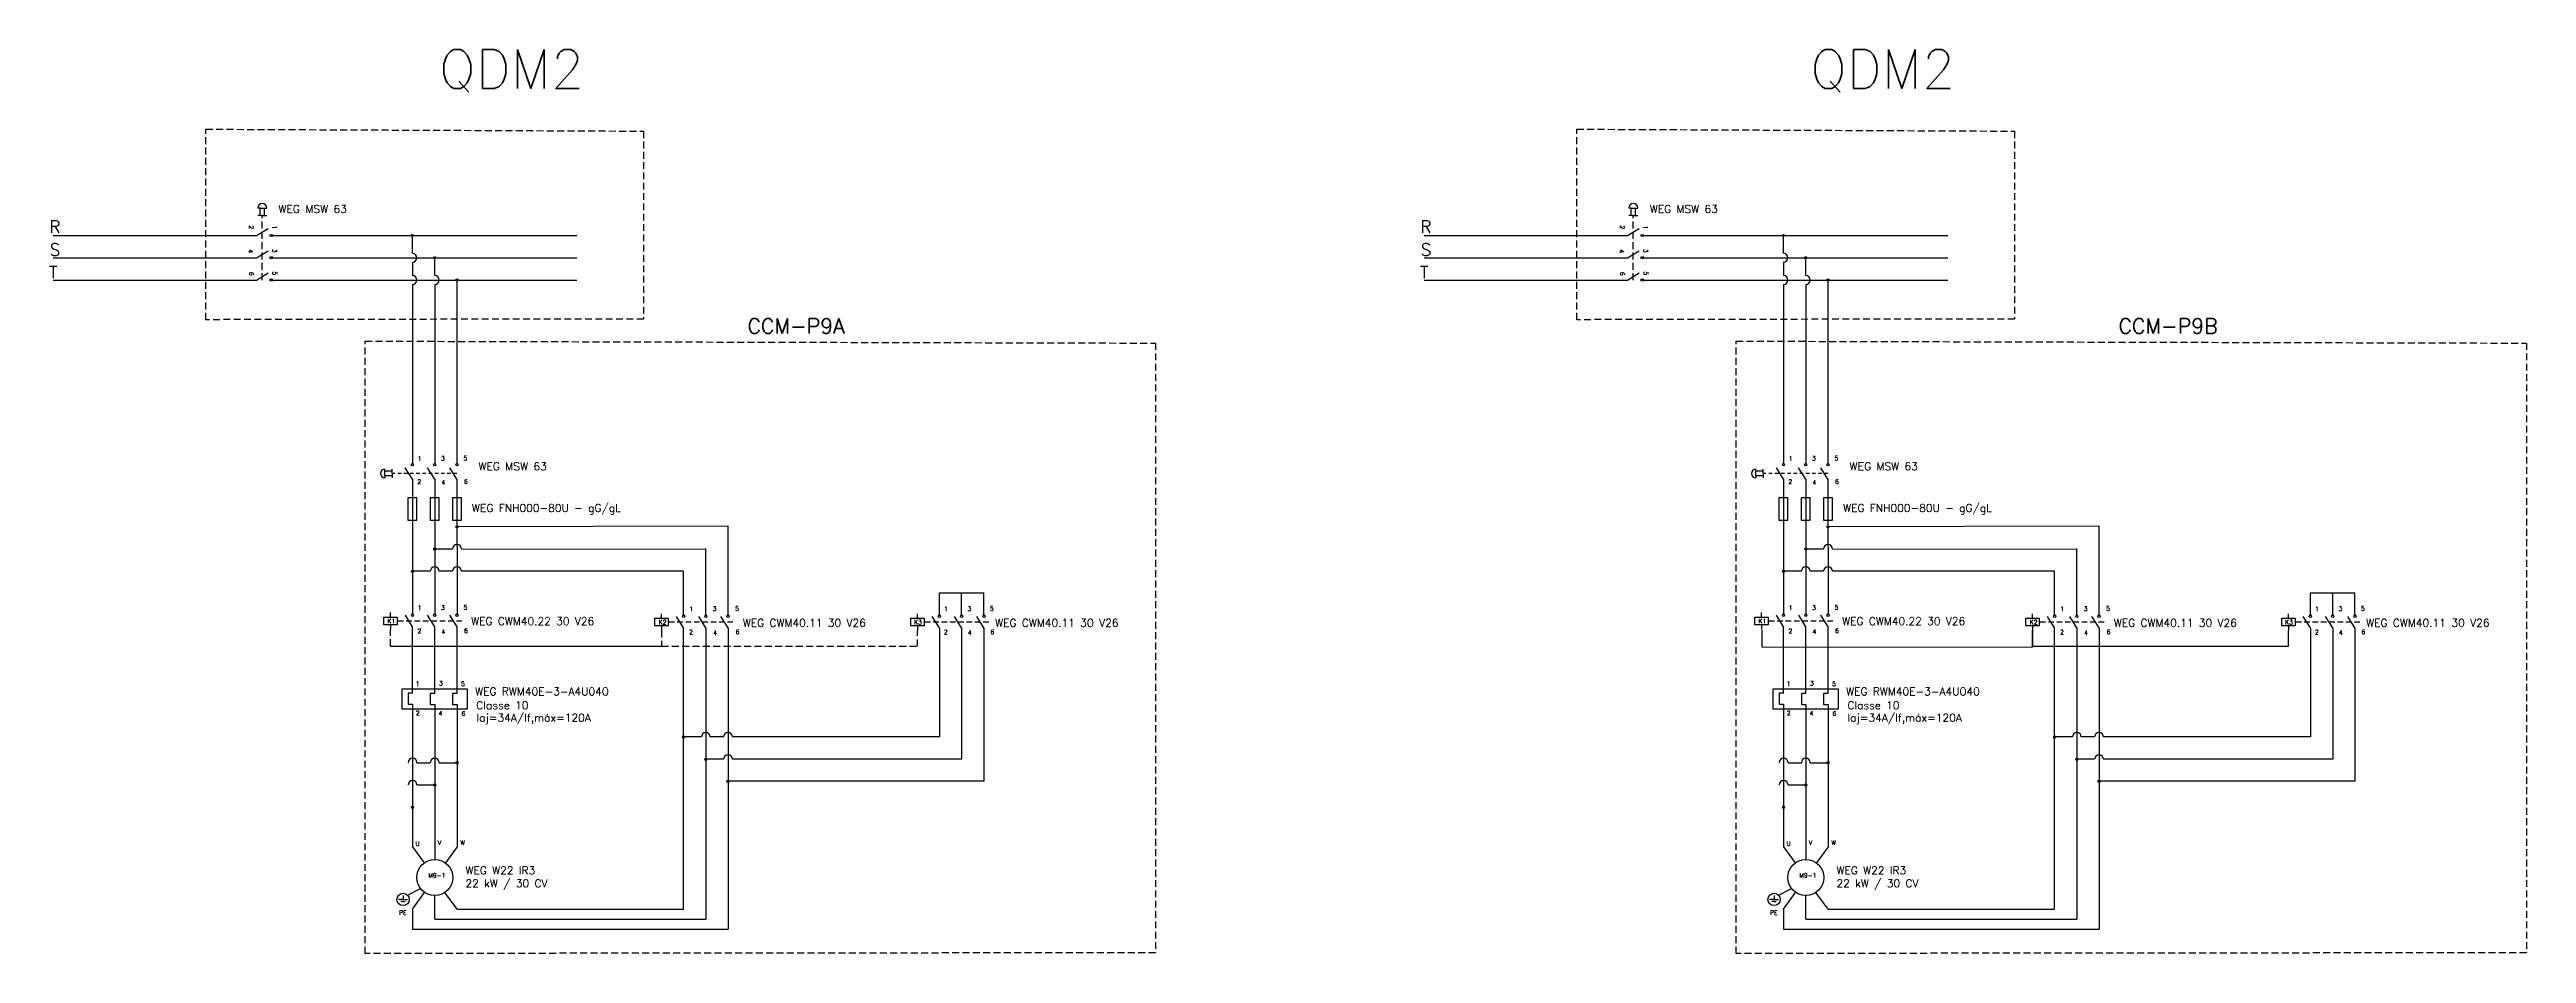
# Model space of a CAD drawing. Extents: x -259 to 641, y -96 to 322.
# Drawn here: x -157.5 to -67.6, y 113.4 to 146.2 of the extents above; entities that cross this region are included whole.
import ezdxf

# ---------------------------------------------------------------- set-up
doc = ezdxf.new("R2010")
doc.units = 0
doc.header["$MEASUREMENT"] = 0
doc.linetypes.add('DASHED2', pattern=[0.375, 0.25, -0.125])
doc.linetypes.add('HIDDEN', pattern=[0.375, 0.25, -0.125])
for name, color, linetype in [('_COTAS', 4, 'Continuous'), ('ELET_TRIFILAR_TEXTO', 4, 'Continuous'), ('Eletrocalha', 7, 'Continuous'), ('INTERTRAVAMENTO', 6, 'HIDDEN')]:
    doc.layers.add(name, color=color, linetype=linetype)
doc.layers.add('ELET_TRIFILAR_DESENHO', color=5, linetype='Continuous', plot=False)
doc.styles.add('ROMANS', font='romans')

# ---------------------------------------------------------------- blocks, each defined once
blk = doc.blocks.new('Nome - Contatos')
at = {"layer": 'ELET_TRIFILAR_TEXTO', "linetype": 'Continuous', "char_height": 0.2, "attachment_point": 1, "style": 'ROMANS'}
for s, insert in [('1', (142.46, 124.18)), ('3', (143.51, 124.19)), ('5', (144.52, 124.2)), ('2', (142.45, 123.14)), ('4', (143.53, 123.11)), ('6', (144.54, 123.15))]:
    blk.add_mtext_dynamic_manual_height_columns(s, width=0.3117, gutter_width=1.9, heights=[0.262], dxfattribs=dict(at, insert=insert))
blk = doc.blocks.new('Fusíveis')
at = {"layer": 'ELET_TRIFILAR_DESENHO', "linetype": 'Continuous'}
for p, q in [((143.68, 121.38), (143.48, 121.38)), ((143.48, 121.38), (143.48, 120.38)), ((143.88, 121.38), (143.68, 121.38)), ((143.88, 120.38), (143.88, 121.38)), ((144.68, 121.38), (144.48, 121.38)), ((144.48, 121.38), (144.48, 120.38)), ((144.88, 121.38), (144.68, 121.38)), ((144.88, 120.38), (144.88, 121.38)), ((145.68, 121.38), (145.48, 121.38)), ((145.48, 121.38), (145.48, 120.38)), ((145.88, 121.38), (145.68, 121.38)), ((145.88, 120.38), (145.88, 121.38)), ((143.48, 120.38), (143.88, 120.38)), ((144.48, 120.38), (144.88, 120.38)), ((145.48, 120.38), (145.88, 120.38))]:
    blk.add_line(p, q, dxfattribs=at)
blk = doc.blocks.new('Contator')
at = {"layer": 'ELET_TRIFILAR_DESENHO', "linetype": 'Continuous'}
for p, q in [((150.05, 112), (150.05, 112.2)), ((150.05, 111.65), (150.05, 111.45)), ((151.04, 111.56), (150.72, 112.08)), ((150.99, 112.13), (151.09, 112.13)), ((152.04, 111.56), (151.72, 112.08)), ((151.99, 112.13), (152.09, 112.13)), ((153.04, 111.56), (152.72, 112.08)), ((152.99, 112.13), (153.09, 112.13))]:
    blk.add_line(p, q, dxfattribs=at)
at = {"layer": 'ELET_TRIFILAR_DESENHO', "linetype": 'DASHED2'}
blk.add_line((153.26, 111.82), (150.35, 111.82), dxfattribs=at)
at = {"layer": 'ELET_TRIFILAR_DESENHO', "linetype": 'Continuous'}
blk.add_lwpolyline([(149.75, 112), (150.35, 112), (150.35, 111.65), (149.75, 111.65)], close=True, dxfattribs=at)
for centre in [(151.04, 112.08), (152.04, 112.08), (153.04, 112.08)]:
    blk.add_circle(centre, 0.05, dxfattribs=at)
blk = doc.blocks.new('Rele Termico')
at = {"layer": 'ELET_TRIFILAR_DESENHO', "linetype": 'Continuous'}
for p, q in [((151.04, 108.82), (150.84, 108.82)), ((150.84, 108.82), (150.84, 108.32)), ((150.84, 108.32), (151.04, 108.32)), ((152.04, 108.81), (151.84, 108.81)), ((151.84, 108.81), (151.84, 108.31)), ((151.84, 108.31), (152.04, 108.31)), ((153.04, 108.81), (152.84, 108.81)), ((152.84, 108.81), (152.84, 108.31)), ((152.84, 108.31), (153.04, 108.31))]:
    blk.add_line(p, q, dxfattribs=at)
blk.add_lwpolyline([(150.57, 109.02), (153.49, 109.02), (153.49, 108.1), (150.57, 108.1)], close=True, dxfattribs=at)
blk = doc.blocks.new('Nome - Termico')
at = {"layer": 'ELET_TRIFILAR_TEXTO', "linetype": 'Continuous', "char_height": 0.2, "attachment_point": 1, "style": 'ROMANS'}
for s, insert in [('1', (149.77, 110.74)), ('3', (150.82, 110.76)), ('5', (151.81, 110.74)), ('2', (149.78, 109.43)), ('4', (150.8, 109.41)), ('6', (151.83, 109.4))]:
    blk.add_mtext_dynamic_manual_height_columns(s, width=0.3117, gutter_width=1.9, heights=[0.262], dxfattribs=dict(at, insert=insert))

msp = doc.modelspace()

# ---------------------------------------------------------------- hatches: boundary and pattern name
at = {"layer": 'ELET_TRIFILAR_DESENHO', "linetype": 'Continuous'}
h = msp.add_hatch(color=256, dxfattribs=at)
h.dxf.hatch_style = 1
h.paths.add_polyline_path([(-144.26, 139.462, 1), (-144.341, 139.462, 1)])
h = msp.add_hatch(color=256, dxfattribs=at)
h.dxf.hatch_style = 1
h.paths.add_polyline_path([(-94.506, 139.462, 1), (-94.586, 139.462, 1)])
h = msp.add_hatch(color=256, dxfattribs=at)
h.dxf.hatch_style = 1
h.paths.add_polyline_path([(-143.452, 138.654, 1), (-143.533, 138.654, 1)])
h = msp.add_hatch(color=256, dxfattribs=at)
h.dxf.hatch_style = 1
h.paths.add_polyline_path([(-93.698, 138.654, 1), (-93.778, 138.654, 1)])
h = msp.add_hatch(color=256, dxfattribs=at)
h.dxf.hatch_style = 1
h.paths.add_polyline_path([(-142.725, 137.846), (-142.644, 137.846, 1)])
h.paths.add_polyline_path([(-142.685, 137.846), (-142.685, 137.806, 0.414214), (-142.644, 137.846)])
h.paths.add_polyline_path([(-142.685, 137.806), (-142.685, 137.846), (-142.725, 137.846, 0.414214)])
h = msp.add_hatch(color=256, dxfattribs=at)
h.dxf.hatch_style = 1
h.paths.add_polyline_path([(-92.971, 137.846), (-92.89, 137.846, 1)])
h.paths.add_polyline_path([(-92.93, 137.846), (-92.93, 137.806, 0.414214), (-92.89, 137.846)])
h.paths.add_polyline_path([(-92.93, 137.806), (-92.93, 137.846), (-92.971, 137.846, 0.414214)])
h = msp.add_hatch(color=256, dxfattribs=at)
h.dxf.hatch_style = 1
h.paths.add_polyline_path([(-142.641, 128.885, 1), (-142.722, 128.885, 1)])
h = msp.add_hatch(color=256, dxfattribs=at)
h.dxf.hatch_style = 1
h.paths.add_polyline_path([(-92.887, 128.885, 1), (-92.967, 128.885, 1)])
h = msp.add_hatch(color=256, dxfattribs=at)
h.dxf.hatch_style = 1
h.paths.add_polyline_path([(-143.449, 128.077, 1), (-143.53, 128.077, 1)])
h = msp.add_hatch(color=256, dxfattribs=at)
h.dxf.hatch_style = 1
h.paths.add_polyline_path([(-93.695, 128.077, 1), (-93.775, 128.077, 1)])
h = msp.add_hatch(color=256, dxfattribs=at)
h.dxf.hatch_style = 1
h.paths.add_polyline_path([(-144.257, 127.269, 1), (-144.338, 127.269, 1)])
h = msp.add_hatch(color=256, dxfattribs=at)
h.dxf.hatch_style = 1
h.paths.add_polyline_path([(-94.502, 127.269, 1), (-94.583, 127.269, 1)])
h = msp.add_hatch(color=256, dxfattribs=at)
h.dxf.hatch_style = 1
h.paths.add_polyline_path([(-134.421, 121.255, 1), (-134.502, 121.255, 1)])
h = msp.add_hatch(color=256, dxfattribs=at)
h.dxf.hatch_style = 1
h.paths.add_polyline_path([(-133.613, 120.444, 1), (-133.694, 120.444, 1)])
h = msp.add_hatch(color=256, dxfattribs=at)
h.dxf.hatch_style = 1
h.paths.add_polyline_path([(-84.667, 121.255, 1), (-84.747, 121.255, 1)])
h = msp.add_hatch(color=256, dxfattribs=at)
h.dxf.hatch_style = 1
h.paths.add_polyline_path([(-83.859, 120.444, 1), (-83.939, 120.444, 1)])
h = msp.add_hatch(color=256, dxfattribs=at)
h.dxf.hatch_style = 1
h.paths.add_polyline_path([(-143.449, 119.512, 1), (-143.53, 119.512, 1)])
h = msp.add_hatch(color=256, dxfattribs=at)
h.dxf.hatch_style = 1
h.paths.add_polyline_path([(-142.722, 120.32, -1), (-142.641, 120.32, -1)])
h = msp.add_hatch(color=256, dxfattribs=at)
h.dxf.hatch_style = 1
h.paths.add_polyline_path([(-132.805, 119.643, 1), (-132.886, 119.643, 1)])
h = msp.add_hatch(color=256, dxfattribs=at)
h.dxf.hatch_style = 1
h.paths.add_polyline_path([(-93.695, 119.512, 1), (-93.775, 119.512, 1)])
h = msp.add_hatch(color=256, dxfattribs=at)
h.dxf.hatch_style = 1
h.paths.add_polyline_path([(-92.967, 120.32, -1), (-92.887, 120.32, -1)])
h = msp.add_hatch(color=256, dxfattribs=at)
h.dxf.hatch_style = 1
h.paths.add_polyline_path([(-83.051, 119.643, 1), (-83.132, 119.643, 1)])
h = msp.add_hatch(color=256, dxfattribs=at)
h.dxf.hatch_style = 1
h.paths.add_polyline_path([(-144.257, 118.697, 1), (-144.338, 118.697, 1)])
h = msp.add_hatch(color=256, dxfattribs=at)
h.dxf.hatch_style = 1
h.paths.add_polyline_path([(-94.502, 118.697, 1), (-94.583, 118.697, 1)])

# ---------------------------------------------------------------- linework, layer by layer
at = {"layer": 'ELET_TRIFILAR_DESENHO', "color": 6, "linetype": 'Continuous'}
for p, q in [((-149.831, 140.46), (-149.912, 140.46)), ((-149.831, 140.194), (-149.831, 140.46)), ((-149.831, 140.46), (-149.669, 140.46)), ((-149.669, 140.194), (-149.669, 140.46)), ((-149.669, 140.46), (-149.588, 140.46)), ((-100.076, 140.46), (-100.157, 140.46)), ((-100.076, 140.194), (-100.076, 140.46)), ((-100.076, 140.46), (-99.915, 140.46)), ((-99.915, 140.194), (-99.915, 140.46)), ((-99.915, 140.46), (-99.834, 140.46)), ((-145.298, 130.903), (-145.298, 130.983)), ((-145.032, 130.903), (-145.298, 130.903)), ((-145.298, 130.741), (-145.298, 130.903)), ((-145.032, 130.741), (-145.298, 130.741)), ((-145.298, 130.741), (-145.298, 130.66)), ((-145.032, 130.822), (-145.032, 130.983)), ((-145.032, 130.822), (-145.032, 130.66)), ((-95.544, 130.903), (-95.544, 130.983)), ((-95.278, 130.903), (-95.544, 130.903)), ((-95.544, 130.741), (-95.544, 130.903)), ((-95.278, 130.741), (-95.544, 130.741)), ((-95.544, 130.741), (-95.544, 130.66)), ((-95.278, 130.822), (-95.278, 130.983)), ((-95.278, 130.822), (-95.278, 130.66))]:
    msp.add_line(p, q, dxfattribs=at)
at = {"layer": 'ELET_TRIFILAR_DESENHO', "linetype": 'Continuous'}
for p, q in [((-157.336, 139.462), (-149.96, 139.462)), ((-149.96, 139.462), (-149.54, 139.72)), ((-149.75, 140.194), (-149.912, 140.194)), ((-149.75, 140.194), (-149.588, 140.194)), ((-149.396, 139.502), (-149.396, 139.421)), ((-149.396, 139.462), (-138.33, 139.462)), ((-144.3, 138.815), (-144.3, 139.462)), ((-107.581, 139.462), (-100.206, 139.462)), ((-100.206, 139.462), (-99.785, 139.72)), ((-99.996, 140.194), (-100.157, 140.194)), ((-99.996, 140.194), (-99.834, 140.194)), ((-99.642, 139.502), (-99.642, 139.421)), ((-99.642, 139.462), (-88.576, 139.462)), ((-94.546, 138.815), (-94.546, 139.462)), ((-157.343, 138.654), (-149.96, 138.654)), ((-149.96, 138.654), (-149.54, 138.912)), ((-149.396, 138.695), (-149.396, 138.613)), ((-149.396, 138.654), (-138.33, 138.654)), ((-144.3, 138.492), (-144.3, 138.008)), ((-143.493, 138.008), (-143.493, 138.654)), ((-107.588, 138.654), (-100.206, 138.654)), ((-100.206, 138.654), (-99.785, 138.912)), ((-99.642, 138.695), (-99.642, 138.613)), ((-99.642, 138.654), (-88.576, 138.654)), ((-94.546, 138.492), (-94.546, 138.008)), ((-93.738, 138.008), (-93.738, 138.654)), ((-157.343, 137.846), (-149.96, 137.846)), ((-149.96, 137.846), (-149.54, 138.104)), ((-149.396, 137.887), (-149.396, 137.805)), ((-149.396, 137.846), (-138.33, 137.846)), ((-144.3, 137.684), (-144.3, 135.199)), ((-143.493, 137.684), (-143.493, 135.177)), ((-142.685, 137.846), (-142.685, 135.199)), ((-107.588, 137.846), (-100.206, 137.846)), ((-100.206, 137.846), (-99.785, 138.104)), ((-99.642, 137.887), (-99.642, 137.805)), ((-99.642, 137.846), (-88.576, 137.846)), ((-94.546, 137.684), (-94.546, 135.199)), ((-93.738, 137.684), (-93.738, 135.177)), ((-92.93, 137.846), (-92.93, 135.199)), ((-144.3, 135.199), (-144.3, 131.175)), ((-143.493, 135.177), (-143.493, 131.175)), ((-142.685, 135.199), (-142.685, 131.175)), ((-94.546, 135.199), (-94.546, 131.175)), ((-93.738, 135.177), (-93.738, 131.175)), ((-92.93, 135.199), (-92.93, 131.175)), ((-144.3, 130.612), (-144.558, 131.032)), ((-144.341, 131.175), (-144.259, 131.175)), ((-144.3, 130.612), (-144.297, 125.714)), ((-143.493, 130.612), (-143.75, 131.032)), ((-143.533, 131.175), (-143.452, 131.175)), ((-143.493, 130.612), (-143.489, 125.714)), ((-142.685, 130.612), (-142.943, 131.032)), ((-142.725, 131.175), (-142.644, 131.175)), ((-142.685, 130.612), (-142.681, 125.714)), ((-94.546, 130.612), (-94.804, 131.032)), ((-94.587, 131.175), (-94.505, 131.175)), ((-94.546, 130.612), (-94.543, 125.714)), ((-93.738, 130.612), (-93.996, 131.032)), ((-93.779, 131.175), (-93.697, 131.175)), ((-93.738, 130.612), (-93.735, 125.714)), ((-92.93, 130.612), (-93.188, 131.032)), ((-92.971, 131.175), (-92.889, 131.175)), ((-92.93, 130.612), (-92.927, 125.714)), ((-143.489, 122.841), (-143.489, 125.253)), ((-142.681, 122.841), (-142.681, 125.253)), ((-93.735, 122.841), (-93.735, 125.253)), ((-92.927, 122.841), (-92.927, 125.253)), ((-144.297, 122.442), (-144.297, 118.207)), ((-143.489, 122.432), (-143.489, 117.75)), ((-142.681, 122.432), (-142.681, 118.207)), ((-94.543, 122.442), (-94.543, 118.207)), ((-93.735, 122.432), (-93.735, 117.75)), ((-92.927, 122.432), (-92.927, 118.207)), ((-144.297, 118.207), (-144.297, 117.264)), ((-142.681, 118.207), (-142.681, 117.264)), ((-94.543, 118.207), (-94.543, 117.264)), ((-92.927, 118.207), (-92.927, 117.264)), ((-144.297, 117.264), (-143.875, 116.681)), ((-143.489, 117.75), (-143.489, 116.806)), ((-142.681, 117.264), (-143.104, 116.681)), ((-94.543, 117.264), (-94.12, 116.681)), ((-93.735, 117.75), (-93.735, 116.806)), ((-92.927, 117.264), (-93.35, 116.681)), ((-144.641, 115.356), (-144.804, 115.356)), ((-144.641, 115.28), (-144.723, 115.28)), ((-144.641, 115.5), (-144.641, 115.356)), ((-144.641, 115.356), (-144.479, 115.356)), ((-144.641, 115.28), (-144.56, 115.28)), ((-144.479, 115.506), (-144.007, 115.748)), ((-144.297, 114.998), (-143.859, 115.609)), ((-143.489, 114.634), (-143.488, 115.495)), ((-142.681, 114.998), (-143.124, 115.606)), ((-94.887, 115.356), (-95.049, 115.356)), ((-94.887, 115.28), (-94.968, 115.28)), ((-94.887, 115.5), (-94.887, 115.356)), ((-94.887, 115.356), (-94.724, 115.356)), ((-94.887, 115.28), (-94.806, 115.28)), ((-94.724, 115.506), (-94.253, 115.748)), ((-94.543, 114.998), (-94.105, 115.609)), ((-93.735, 114.634), (-93.734, 115.495)), ((-92.927, 114.998), (-93.37, 115.606))]:
    msp.add_line(p, q, dxfattribs=at)
at = {"layer": 'ELET_TRIFILAR_DESENHO', "color": 6, "linetype": 'DASHED2'}
for p, q in [((-149.75, 137.846), (-149.75, 140.194)), ((-99.996, 137.846), (-99.996, 140.194))]:
    msp.add_line(p, q, dxfattribs=at)
at = {"layer": 'ELET_TRIFILAR_DESENHO', "color": 6, "linetype": 'DASHED2', "ltscale": 0.5}
for p, q in [((-142.685, 130.822), (-145.032, 130.822)), ((-92.93, 130.822), (-95.278, 130.822))]:
    msp.add_line(p, q, dxfattribs=at)
at = {"layer": 'ELET_TRIFILAR_DESENHO', "linetype": 'HIDDEN'}
for points in [[(-151.796, 143.324), (-135.912, 143.253), (-135.912, 136.431), (-151.796, 136.406)], [(-102.041, 143.324), (-86.157, 143.253), (-86.157, 136.431), (-102.041, 136.406)], [(-146.016, 135.627), (-117.337, 135.556), (-117.337, 113.416), (-146.016, 113.391)], [(-96.261, 135.627), (-67.583, 135.556), (-67.583, 113.416), (-96.261, 113.391)]]:
    msp.add_lwpolyline(points, close=True, dxfattribs=at)
at = {"layer": 'ELET_TRIFILAR_DESENHO', "linetype": 'Continuous'}
for points in [[(-132.846, 128.906), (-142.681, 128.885)], [(-132.846, 125.674), (-132.846, 128.906)], [(-83.091, 128.906), (-92.927, 128.885)], [(-83.091, 125.674), (-83.091, 128.906)], [(-142.843, 128.077), (-143.489, 128.077)], [(-133.653, 128.067), (-142.52, 128.077)], [(-133.653, 125.674), (-133.653, 128.098)], [(-93.089, 128.077), (-93.735, 128.077)], [(-83.899, 128.067), (-92.765, 128.077)], [(-83.899, 125.674), (-83.899, 128.098)], [(-143.651, 127.269), (-144.297, 127.269)], [(-142.843, 127.269), (-143.328, 127.269)], [(-134.461, 125.653), (-134.461, 127.269), (-142.52, 127.278)], [(-93.897, 127.269), (-94.543, 127.269)], [(-93.089, 127.269), (-93.573, 127.269)], [(-84.707, 125.653), (-84.707, 127.269), (-92.766, 127.278)], [(-125.177, 125.674), (-125.177, 126.482), (-123.561, 126.482)], [(-124.369, 125.674), (-124.369, 126.482)], [(-123.561, 125.674), (-123.561, 126.482)], [(-75.422, 125.674), (-75.422, 126.482), (-73.807, 126.482)], [(-74.615, 125.674), (-74.615, 126.482)], [(-73.807, 125.674), (-73.807, 126.482)], [(-144.297, 122.846), (-144.297, 125.253)], [(-142.681, 114.998), (-134.461, 114.998), (-134.461, 125.213)], [(-133.653, 125.213), (-133.653, 114.634)], [(-132.846, 125.213), (-132.846, 114.271)], [(-125.177, 125.213), (-125.177, 121.255)], [(-124.369, 125.213), (-124.369, 120.444)], [(-123.561, 125.213), (-123.561, 119.643)], [(-94.543, 122.846), (-94.543, 125.253)], [(-92.927, 114.998), (-84.707, 114.998), (-84.707, 125.213)], [(-83.899, 125.213), (-83.899, 114.634)], [(-83.091, 125.213), (-83.091, 114.271)], [(-75.422, 125.213), (-75.422, 121.255)], [(-74.615, 125.213), (-74.615, 120.444)], [(-73.807, 125.213), (-73.807, 119.643)], [(-133.815, 121.255), (-134.461, 121.255)], [(-133.007, 121.255), (-133.492, 121.255)], [(-125.177, 121.255), (-132.684, 121.255)], [(-124.369, 120.453), (-132.684, 120.444)], [(-84.061, 121.255), (-84.707, 121.255)], [(-83.253, 121.255), (-83.737, 121.255)], [(-75.422, 121.255), (-82.93, 121.255)], [(-74.615, 120.453), (-82.93, 120.444)], [(-144.136, 120.32), (-143.651, 120.32)], [(-143.328, 120.32), (-142.681, 120.32)], [(-133.007, 120.444), (-133.653, 120.444)], [(-123.561, 119.643), (-132.846, 119.643)], [(-94.381, 120.32), (-93.897, 120.32)], [(-93.573, 120.32), (-92.927, 120.32)], [(-83.253, 120.444), (-83.899, 120.444)], [(-73.807, 119.643), (-83.091, 119.643)], [(-144.136, 119.512), (-143.489, 119.512)], [(-94.381, 119.512), (-93.735, 119.512)], [(-144.297, 114.998), (-144.297, 114.271), (-132.846, 114.272)], [(-143.489, 114.634), (-133.653, 114.634)], [(-94.543, 114.998), (-94.543, 114.271), (-83.091, 114.272)], [(-93.735, 114.634), (-83.899, 114.634)]]:
    msp.add_lwpolyline(points, dxfattribs=at)
for centre, radius in [((-149.437, 139.462), 0.0404), ((-144.3, 139.462), 0.0404), ((-99.682, 139.462), 0.0404), ((-94.546, 139.462), 0.0404), ((-149.437, 138.654), 0.0404), ((-143.493, 138.654), 0.0404), ((-99.682, 138.654), 0.0404), ((-93.738, 138.654), 0.0404), ((-149.437, 137.846), 0.0404), ((-142.685, 137.846), 0.0404), ((-99.682, 137.846), 0.0404), ((-92.93, 137.846), 0.0404), ((-144.3, 131.135), 0.0404), ((-143.493, 131.135), 0.0404), ((-142.685, 131.135), 0.0404), ((-94.546, 131.135), 0.0404), ((-93.738, 131.135), 0.0404), ((-92.93, 131.135), 0.0404), ((-142.681, 128.885), 0.0404), ((-92.927, 128.885), 0.0404), ((-143.489, 128.077), 0.0404), ((-93.735, 128.077), 0.0404), ((-144.297, 127.269), 0.0404), ((-94.543, 127.269), 0.0404), ((-134.461, 121.255), 0.0404), ((-133.653, 120.444), 0.0404), ((-84.707, 121.255), 0.0404), ((-83.899, 120.444), 0.0404), ((-143.489, 119.512), 0.0404), ((-142.681, 120.32), 0.0404), ((-132.846, 119.643), 0.0404), ((-93.735, 119.512), 0.0404), ((-92.927, 120.32), 0.0404), ((-83.091, 119.643), 0.0404), ((-144.297, 118.697), 0.0404), ((-94.543, 118.697), 0.0404), ((-143.489, 116.151), 0.656), ((-93.735, 116.151), 0.656), ((-144.641, 115.356), 0.222), ((-94.887, 115.356), 0.222)]:
    msp.add_circle(centre, radius, dxfattribs=at)
at = {"layer": 'ELET_TRIFILAR_DESENHO', "color": 6, "linetype": 'Continuous'}
for centre, start, end in [((-149.75, 140.46), 0, 180), ((-99.996, 140.46), 0, 180), ((-145.298, 130.822), 90, 270), ((-95.544, 130.822), 90, 270)]:
    msp.add_arc(centre, 0.162, start, end, dxfattribs=at)
at = {"layer": 'ELET_TRIFILAR_DESENHO', "linetype": 'Continuous'}
for centre, start, end in [((-144.3, 138.654), 270, 90), ((-94.546, 138.654), 270, 90), ((-144.3, 137.846), 270, 90), ((-143.493, 137.846), 270, 90), ((-94.546, 137.846), 270, 90), ((-93.738, 137.846), 270, 90), ((-142.681, 128.077), 0, 180), ((-92.927, 128.077), 0, 180), ((-143.489, 127.269), 0, 180), ((-142.681, 127.269), 0, 180), ((-93.735, 127.269), 0, 180), ((-92.927, 127.269), 0, 180), ((-133.653, 121.255), 0, 180), ((-132.846, 121.255), 0, 180), ((-83.899, 121.255), 0, 180), ((-83.091, 121.255), 0, 180), ((-144.297, 120.32), 0, 180), ((-143.489, 120.32), 0, 180), ((-132.846, 120.444), 0, 180), ((-94.543, 120.32), 0, 180), ((-93.735, 120.32), 0, 180), ((-83.091, 120.444), 0, 180), ((-144.297, 119.512), 0, 180), ((-94.543, 119.512), 0, 180)]:
    msp.add_arc(centre, 0.162, start, end, dxfattribs=at)
at = {"layer": 'Eletrocalha', "color": 6, "linetype": 'DASHED2'}
msp.add_lwpolyline([(-135.258, 125.12), (-135.258, 124.554), (-125.976, 124.549), (-125.973, 125.12)], dxfattribs=at)
at = {"layer": 'Eletrocalha', "color": 6}
for points in [[(-95.333, 125.146), (-95.333, 124.522), (-85.506, 124.517), (-85.503, 125.121)], [(-85.503, 125.12), (-85.503, 124.554), (-76.221, 124.549), (-76.219, 125.12)], [(-145.094, 124.556), (-145.094, 124.556), (-135.258, 124.554), (-135.258, 124.554)]]:
    msp.add_lwpolyline(points, dxfattribs=at)
at = {"layer": 'INTERTRAVAMENTO', "linetype": 'HIDDEN'}
msp.add_line((-145.094, 124.556), (-145.094, 125.159), dxfattribs=at)

# ---------------------------------------------------------------- block references
at = {"layer": '_COTAS', "linetype": 'Continuous', "xscale": 0.8079180569963671, "yscale": 0.8079180569963671, "zscale": 0.8079180569963671, "rotation": 270}
for p in [(-249.554, 254.92), (-199.8, 254.92)]:
    msp.add_blockref('Nome - Contatos', p, dxfattribs=at)
at = {"layer": '_COTAS', "linetype": 'Continuous', "xscale": 0.8079180569963671, "yscale": 0.8079180569963671, "zscale": 0.8079180569963671}
for name, p in [('Nome - Contatos', (-259.208, 31.116)), ('Nome - Contatos', (-209.454, 31.116)), ('Nome - Contatos', (-259.205, 25.695)), ('Nome - Contatos', (-249.348, 25.655)), ('Nome - Contatos', (-240.103, 25.655)), ('Nome - Contatos', (-209.451, 25.695)), ('Nome - Contatos', (-199.594, 25.655)), ('Nome - Contatos', (-190.349, 25.655)), ('Nome - Termico', (-265.186, 33.797)), ('Nome - Termico', (-215.432, 33.797))]:
    msp.add_blockref(name, p, dxfattribs=at)
at = {"layer": 'ELET_TRIFILAR_DESENHO', "linetype": 'Continuous', "xscale": 0.8079180569963671, "yscale": 0.8079180569963671, "zscale": 0.8079180569963671}
for name, p in [('Fusíveis', (-260.382, 31.873)), ('Fusíveis', (-210.628, 31.873)), ('Contator', (-266.325, 35.12)), ('Contator', (-256.489, 35.08)), ('Contator', (-247.205, 35.08)), ('Contator', (-216.571, 35.12)), ('Contator', (-206.735, 35.08)), ('Contator', (-197.45, 35.08)), ('Rele Termico', (-266.325, 34.926)), ('Rele Termico', (-216.571, 34.926))]:
    msp.add_blockref(name, p, dxfattribs=at)

# ---------------------------------------------------------------- texts
at = {"layer": 'ELET_TRIFILAR_TEXTO', "style": 'ROMANS'}
for s, height, p in [('QDM2', 1.4139, (-143.338, 144.803)), ('QDM2', 1.4139, (-93.583, 144.803)), ('WEG MSW 63', 0.2828, (-149.156, 140.284)), ('WEG MSW 63', 0.2828, (-99.401, 140.284)), ('CCM-P9A', 0.5457, (-132.142, 135.902)), ('CCM-P9B', 0.5457, (-82.388, 135.902)), ('WEG MSW 63      ', 0.28277, (-141.899, 130.94)), ('WEG MSW 63      ', 0.28277, (-92.144, 130.94)), ('WEG FNH000-80U - gG/gL  ', 0.28277, (-142.139, 129.427)), ('WEG FNH000-80U - gG/gL  ', 0.28277, (-92.385, 129.427)), ('WEG CWM40.22 30 V26', 0.28277, (-142.174, 125.317)), ('WEG CWM40.11 30 V26', 0.28277, (-132.313, 125.256)), ('WEG CWM40.11 30 V26', 0.28277, (-123.153, 125.256)), ('WEG CWM40.22 30 V26', 0.28277, (-92.42, 125.317)), ('WEG CWM40.11 30 V26', 0.28277, (-82.559, 125.256)), ('WEG CWM40.11 30 V26', 0.28277, (-73.399, 125.256)), ('WEG RWM40E-3-A4U040    ', 0.28277, (-142.026, 122.765)), ('WEG RWM40E-3-A4U040    ', 0.28277, (-92.272, 122.765)), ('Iaj=34A/If,máx=120A ', 0.28277, (-141.98, 121.811)), ('Iaj=34A/If,máx=120A ', 0.28277, (-92.225, 121.811)), ('WEG W22 IR3', 0.28277, (-142.376, 116.267)), ('22 kW / 30 CV', 0.28277, (-142.377, 115.796)), ('WEG W22 IR3', 0.28277, (-92.622, 116.267)), ('22 kW / 30 CV', 0.28277, (-92.622, 115.796))]:
    msp.add_text(s, height=height, dxfattribs=at).set_placement(p)
at = {"layer": 'ELET_TRIFILAR_TEXTO', "linetype": 'Continuous', "attachment_point": 1, "style": 'ROMANS'}
for s, width, heights, insert, char_height in [('R', 0.45782, [0.385], (-157.474, 140.004), 0.441), ('R', 0.45782, [0.385], (-107.72, 140.004), 0.441), ('S', 0.45782, [0.385], (-157.46, 139.17), 0.441), ('S', 0.45782, [0.385], (-107.705, 139.17), 0.441), ('T', 0.45782, [0.385], (-157.488, 138.353), 0.441), ('T', 0.45782, [0.385], (-107.734, 138.353), 0.441), ('K1', 0.45782, [0.385], (-145.206, 125.544), 0.1616), ('K2', 0.45782, [0.385], (-135.362, 125.503), 0.1616), ('K3', 0.45782, [0.385], (-126.097, 125.503), 0.1616), ('K1', 0.45782, [0.385], (-95.452, 125.544), 0.1616), ('K2', 0.45782, [0.385], (-85.608, 125.503), 0.1616), ('K3', 0.45782, [0.385], (-76.343, 125.503), 0.1616), ('U', 0.45782, [0.385], (-144.188, 117.461), 0.162), ('V', 0.45782, [0.385], (-143.381, 117.495), 0.162), ('W', 0.45782, [0.385], (-142.561, 117.495), 0.162), ('U', 0.45782, [0.385], (-94.434, 117.461), 0.162), ('V', 0.45782, [0.385], (-93.626, 117.495), 0.162), ('W', 0.45782, [0.385], (-92.807, 117.495), 0.162), ('M9-1', 0.51858, [0.563], (-143.725, 116.308), 0.1616), ('M9-1', 0.51858, [0.563], (-93.97, 116.308), 0.1616), ('PE', 0.45782, [0.385], (-144.79, 114.957), 0.1616), ('PE', 0.45782, [0.385], (-95.036, 114.957), 0.1616)]:
    msp.add_mtext_dynamic_manual_height_columns(s, width=width, gutter_width=2.793, heights=heights, dxfattribs=dict(at, insert=insert, char_height=char_height))
at = {"layer": 'ELET_TRIFILAR_TEXTO', "linetype": 'Continuous', "char_height": 0.28277, "width": 5.65415, "attachment_point": 1, "style": 'ROMANS'}
for insert in [(-141.982, 122.545), (-92.228, 122.545)]:
    msp.add_mtext('Classe 10     ', dxfattribs=dict(at, insert=insert))

doc.saveas('drawing.dxf')
